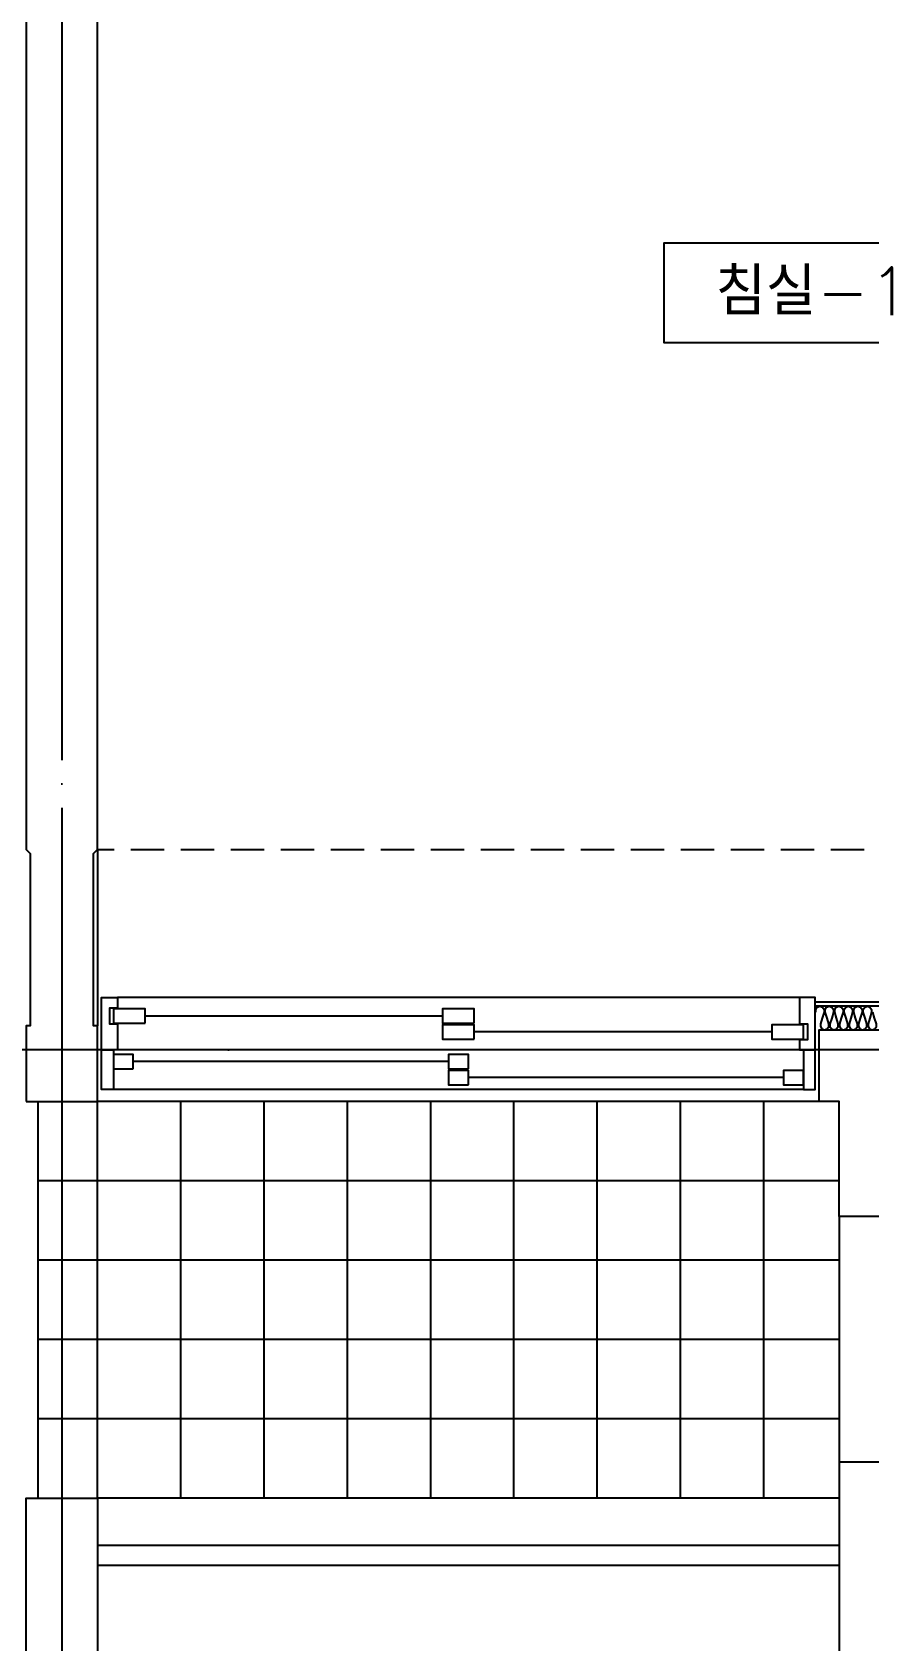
# Model space of a CAD drawing. Extents: x 0 to 40850, y 0 to 28500.
# Drawn here: x 16633 to 18743, y 8407 to 12462 of the extents above; entities that cross this region are included whole.
import ezdxf

# ---------------------------------------------------------------- set-up
doc = ezdxf.new("R2010")
doc.units = 0
doc.header["$LTSCALE"] = 60
doc.header["$MEASUREMENT"] = 0
doc.linetypes.add('CEN', pattern=[62, 60, -1, 0, -1])
doc.linetypes.add('HIDDEN', pattern=[2.1, 0.7, -0.7, 0.7])
for name, color, linetype in [('2', 2, 'CONTINUOUS'), ('3', 3, 'CONTINUOUS'), ('4', 4, 'CONTINUOUS'), ('7', 7, 'CONTINUOUS'), ('9', 9, 'CONTINUOUS'), ('CEN', 1, 'CEN'), ('INSUL', 9, 'CONTINUOUS'), ('WINDOW', 4, 'CONTINUOUS')]:
    doc.layers.add(name, color=color, linetype=linetype)
doc.styles.add('HS', font='simplex', dxfattribs={"bigfont": 'ghs'})

msp = doc.modelspace()

# ---------------------------------------------------------------- linework, layer by layer
at = {"layer": '2'}
for p, q in [((16798.3, 10402), (16798.3, 9957)), ((18978.3, 10017), (18608.3, 10017)), ((18978.3, 10007), (18608.3, 10007)), ((18668.3, 8767), (16798.3, 8767)), ((18668.3, 8647), (16798.3, 8647)), ((18668.3, 8597), (16798.3, 8597))]:
    msp.add_line(p, q, dxfattribs=at)
msp.add_lwpolyline([(18926.5, 11680.3), (18926.5, 11930.3), (18226.3, 11930.3), (18226.3, 11680.3)], close=True, dxfattribs=at)
at = {"layer": '4'}
msp.add_line((16648.3, 8767), (16648.3, 9767), dxfattribs=at)
at = {"layer": '4', "color": 4, "linetype": 'CONTINUOUS'}
for points in [[(16848.3, 9897), (16808.3, 9897), (16808.3, 10029), (16848.3, 10029), (16848.3, 10002), (16828.3, 10002), (16828.3, 9962), (16848.3, 9962)], [(18568.3, 9897), (18608.3, 9897), (18608.3, 10029), (18568.3, 10029), (18568.3, 9962), (18588.3, 9962), (18588.3, 9922), (18568.3, 9922)], [(16918.3, 9964), (16918.3, 10000), (16838.3, 10000), (16838.3, 9964)], [(17748.3, 9964), (17748.3, 10000), (17668.3, 10000), (17668.3, 9964)], [(17748.3, 9924), (17748.3, 9960), (17668.3, 9960), (17668.3, 9924)], [(18578.3, 9924), (18578.3, 9960), (18498.3, 9960), (18498.3, 9924)], [(16888.3, 9849), (16888.3, 9885), (16838.3, 9885), (16838.3, 9849)], [(17733.3, 9849), (17733.3, 9885), (17683.3, 9885), (17683.3, 9849)], [(17733.3, 9809), (17733.3, 9845), (17683.3, 9845), (17683.3, 9809)], [(18578.3, 9809), (18578.3, 9845), (18528.3, 9845), (18528.3, 9809)]]:
    msp.add_lwpolyline(points, close=True, dxfattribs=at)
for points in [[(16838.3, 9797), (16808.3, 9797), (16808.3, 9897), (16838.3, 9897), (16838.3, 9887), (16838.3, 9887), (16838.3, 9797)], [(18578.3, 9797), (18608.3, 9797), (18608.3, 9897), (18578.3, 9897), (18578.3, 9847), (18578.3, 9847), (18578.3, 9797)]]:
    msp.add_lwpolyline(points, dxfattribs=at)
at = {"layer": '7'}
for points in [[(16618.3, 9767), (16798.3, 9767), (16798.3, 9957), (16788.3, 9957), (16788.3, 10392), (16798.3, 10402), (16798.3, 13817), (16618.3, 13817), (16618.3, 10402), (16628.3, 10392), (16628.3, 9957), (16618.3, 9957)], [(18848.3, 9947), (18848.3, 9477), (18668.3, 9477), (18668.3, 9767), (18618.3, 9767), (18618.3, 9947)], [(16618.3, 8297), (16618.3, 8767), (16798.3, 8767), (16798.3, 8297)]]:
    msp.add_lwpolyline(points, close=True, dxfattribs=at)
msp.add_lwpolyline([(18848.3, 7997), (18848.3, 8857), (18668.3, 8857), (18668.3, 7817)], dxfattribs=at)
at = {"layer": '9', "linetype": 'HIDDEN'}
msp.add_line((16798.3, 10402), (20418.3, 10402), dxfattribs=at)
at = {"layer": '9'}
for p, q in [((16798.3, 8767), (16798.3, 9767)), ((17008.3, 8767), (17008.3, 9767)), ((17218.3, 8767), (17218.3, 9767)), ((17428.3, 8767), (17428.3, 9767)), ((17638.3, 8767), (17638.3, 9767)), ((17848.3, 8767), (17848.3, 9767)), ((18058.3, 8767), (18058.3, 9767)), ((18268.3, 8767), (18268.3, 9767)), ((18478.3, 8767), (18478.3, 9767)), ((18668.3, 9567), (16648.3, 9567)), ((18668.3, 9477), (18668.3, 8857)), ((18668.3, 9367), (16648.3, 9367)), ((18668.3, 9167), (16648.3, 9167)), ((18668.3, 8967), (16648.3, 8967))]:
    msp.add_line(p, q, dxfattribs=at)
at = {"layer": 'CEN'}
for p, q in [((16708.4, 14227), (16708.4, 6365.6)), ((24508.3, 9897), (8868.3, 9897))]:
    msp.add_line(p, q, dxfattribs=at)
at = {"layer": 'INSUL'}
for points in [[(18609.3, 9992), (18609.3, 9998.6), (18612.9, 10004.6), (18619.5, 10007), (18626.1, 10004.6), (18630.3, 9998.6), (18630.3, 9992), (18625.8, 9977), (18621.3, 9962), (18621.3, 9955.4), (18624.9, 9949.4), (18631.5, 9947), (18638.1, 9949.4), (18642.3, 9955.4), (18642.3, 9962), (18637.8, 9977), (18633.3, 9992)], [(18633.3, 9992), (18633.3, 9998.6), (18636.9, 10004.6), (18643.5, 10007), (18650.1, 10004.6), (18654.3, 9998.6), (18654.3, 9992), (18649.8, 9977), (18645.3, 9962), (18645.3, 9955.4), (18648.9, 9949.4), (18655.5, 9947), (18662.1, 9949.4), (18666.3, 9955.4), (18666.3, 9962), (18661.8, 9977), (18657.3, 9992)], [(18657.3, 9992), (18657.3, 9998.6), (18660.9, 10004.6), (18667.5, 10007), (18674.1, 10004.6), (18678.3, 9998.6), (18678.3, 9992), (18673.8, 9977), (18669.3, 9962), (18669.3, 9955.4), (18672.9, 9949.4), (18679.5, 9947), (18686.1, 9949.4), (18690.3, 9955.4), (18690.3, 9962), (18685.8, 9977), (18681.3, 9992)], [(18681.3, 9992), (18681.3, 9998.6), (18684.9, 10004.6), (18691.5, 10007), (18698.1, 10004.6), (18702.3, 9998.6), (18702.3, 9992), (18697.8, 9977), (18693.3, 9962), (18693.3, 9955.4), (18696.9, 9949.4), (18703.5, 9947), (18710.1, 9949.4), (18714.3, 9955.4), (18714.3, 9962), (18709.8, 9977), (18705.3, 9992)], [(18705.3, 9992), (18705.3, 9998.6), (18708.9, 10004.6), (18715.5, 10007), (18722.1, 10004.6), (18726.3, 9998.6), (18726.3, 9992), (18721.8, 9977), (18717.3, 9962), (18717.3, 9955.4), (18720.9, 9949.4), (18727.5, 9947), (18734.1, 9949.4), (18738.3, 9955.4), (18738.3, 9962), (18733.8, 9977), (18729.3, 9992)], [(18729.3, 9992), (18729.3, 9998.6), (18732.9, 10004.6), (18739.5, 10007), (18746.1, 10004.6), (18750.3, 9998.6), (18750.3, 9992), (18745.8, 9977), (18741.3, 9962), (18741.3, 9955.4), (18744.9, 9949.4), (18751.5, 9947), (18758.1, 9949.4), (18762.3, 9955.4), (18762.3, 9962), (18757.8, 9977), (18753.3, 9992)]]:
    msp.add_lwpolyline(points, dxfattribs=at)
at = {"layer": 'WINDOW', "color": 9, "linetype": 'CONTINUOUS'}
for p, q in [((18568.3, 10029), (16848.3, 10029)), ((18578.3, 9897), (16838.3, 9897)), ((18578.3, 9797), (16838.3, 9797)), ((18618.3, 9767), (16798.3, 9767))]:
    msp.add_line(p, q, dxfattribs=at)
at = {"layer": 'WINDOW', "color": 4, "linetype": 'CONTINUOUS'}
for p, q in [((17668.3, 9982), (16918.3, 9982)), ((18498.3, 9942), (17748.3, 9942)), ((17683.3, 9867), (16888.3, 9867)), ((18528.3, 9827), (17733.3, 9827))]:
    msp.add_line(p, q, dxfattribs=at)

# ---------------------------------------------------------------- texts
at = {"layer": '3', "style": 'HS'}
msp.add_text('침실-1', height=120, dxfattribs=at).set_placement((18356.7, 11749.1))

doc.saveas('drawing.dxf')
